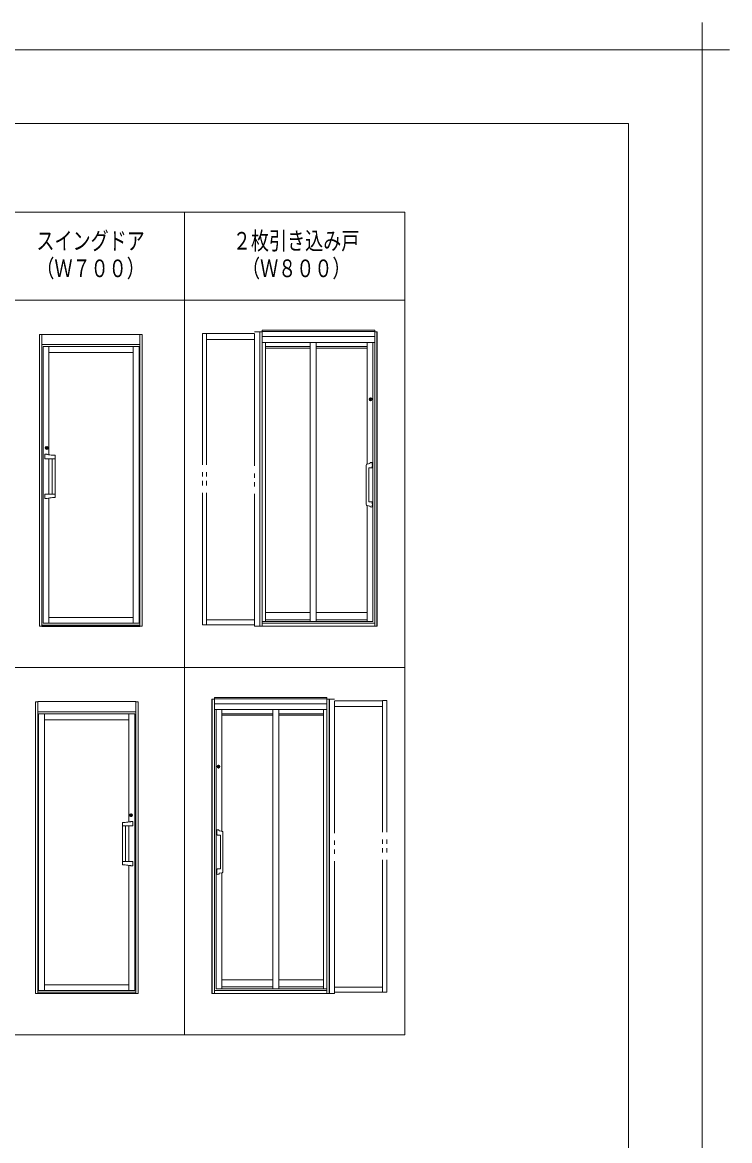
# Model space of a CAD drawing. Units: millimetres on the paper. Extents: x -305 to 305, y -152 to 152.
# Drawn here: x 26.5 to 122.7, y 0 to 152.3 of the extents above; entities that cross this region are included whole.
import ezdxf
from ezdxf.enums import TextEntityAlignment as Align

# ---------------------------------------------------------------- set-up
doc = ezdxf.new("R2010")
doc.units = ezdxf.units.MM
doc.linetypes.add('LONG_DOUBLE_CHAIN', pattern=[21.8, 18, -1, 0.6, -0.6, 0.6, -1])
for name, color, linetype, lineweight in [('0-2_VIEW0002', 5, 'Continuous', 9), ('0-3_1図面枠', 7, 'Continuous', 9), ('0-4_図面枠', 3, 'Continuous', 9), ('0-5_DEFPOINTS', 7, 'Continuous', 9)]:
    doc.layers.add(name, color=color, linetype=linetype, lineweight=lineweight)
doc.styles.add('ＭＳ ゴシック', font='')
doc.styles.get('ＭＳ ゴシック').set_extended_font_data('MS Gothic')

# ---------------------------------------------------------------- blocks, each defined once
blk = doc.blocks.new('グループ-6')
at = {"layer": '0-3_1図面枠'}
for p, q in [((4200, 2895), (4200, 3045)), ((4275, 2970), (4125, 2970))]:
    blk.add_line(p, q, dxfattribs=at)

msp = doc.modelspace()

# ---------------------------------------------------------------- linework, layer by layer
at = {"layer": '0-2_VIEW0002', "color": 7}
for p, q in [((48.502, 126.428), (48.502, 14.428)), ((-49.498, 114.428), (78.502, 114.428)), ((30.63, 87.55), (30.681, 87.55)), ((-49.498, 64.428), (78.502, 64.428)), ((40.373, 37.55), (40.322, 37.55)), ((-49.498, 14.428), (78.502, 14.428))]:
    msp.add_line(p, q, dxfattribs=at)
at = {"layer": '0-2_VIEW0002'}
for p, q in [((29.102, 109.733), (28.802, 109.733)), ((28.802, 70.053), (28.802, 109.733)), ((42.442, 109.773), (29.102, 109.773)), ((29.102, 70.023), (29.102, 109.773)), ((42.442, 70.023), (42.442, 109.773)), ((42.742, 109.733), (42.442, 109.733)), ((42.742, 70.053), (42.742, 109.733)), ((58.762, 70.053), (58.762, 110.113)), ((59.092, 110.113), (58.762, 110.113)), ((58.792, 70.053), (58.792, 110.113)), ((59.092, 70.053), (59.092, 110.353)), ((74.412, 110.353), (59.092, 110.353)), ((74.412, 110.153), (59.092, 110.153)), ((74.412, 70.053), (74.412, 110.353)), ((74.412, 110.113), (74.742, 110.113)), ((74.712, 70.053), (74.712, 110.113)), ((74.742, 70.053), (74.742, 110.113)), ((42.442, 108.373), (29.102, 108.373)), ((29.262, 108.113), (42.342, 108.113)), ((29.262, 108.113), (29.262, 70.433)), ((30.062, 93.383), (30.062, 108.113)), ((41.542, 108.113), (41.542, 70.433)), ((42.342, 108.113), (42.342, 70.433)), ((74.412, 109.483), (59.092, 109.483)), ((74.414, 108.683), (59.094, 108.683)), ((59.572, 70.687), (59.572, 108.683)), ((65.642, 108.113), (59.572, 108.113)), ((65.642, 70.687), (65.642, 108.683)), ((66.442, 70.687), (66.442, 108.683)), ((73.392, 108.113), (66.442, 108.113)), ((73.392, 92.115), (73.392, 108.689)), ((74.152, 70.687), (74.152, 108.683)), ((41.542, 107.313), (30.062, 107.313)), ((65.642, 107.917), (59.572, 107.917)), ((73.392, 107.917), (66.442, 107.917)), ((29.696, 94.483), (29.696, 94.142)), ((29.828, 94.482), (29.828, 94.142)), ((29.492, 92.854), (29.492, 93.41)), ((29.792, 93.448), (29.532, 93.448)), ((29.792, 93.448), (29.827, 93.426)), ((30.702, 93.315), (30.64, 93.315)), ((30.932, 93.26), (30.932, 92.854)), ((30.926, 92.848), (29.498, 92.848)), ((30.062, 88.018), (30.062, 92.848)), ((30.492, 92.848), (30.492, 88.018)), ((30.912, 92.848), (30.912, 88.018)), ((73.256, 91.855), (73.256, 86.73)), ((73.382, 92.113), (73.768, 92.183)), ((73.926, 91.593), (73.596, 91.593)), ((73.596, 91.593), (73.596, 86.993)), ((29.492, 88.012), (29.492, 87.458)), ((30.926, 88.018), (29.497, 88.018)), ((29.792, 87.418), (29.532, 87.418)), ((29.792, 87.418), (29.827, 87.439)), ((30.062, 70.433), (30.062, 87.482)), ((30.932, 87.603), (30.932, 88.012)), ((73.926, 86.993), (73.596, 86.993)), ((73.382, 86.472), (73.768, 86.402)), ((73.392, 70.687), (73.392, 86.47)), ((65.642, 71.887), (59.572, 71.887)), ((73.392, 71.887), (66.442, 71.887)), ((28.802, 70.053), (42.742, 70.053)), ((29.102, 70.195), (42.442, 70.195)), ((29.262, 70.433), (42.342, 70.433)), ((30.062, 71.233), (41.542, 71.233)), ((74.742, 70.053), (58.762, 70.053)), ((74.152, 70.687), (59.092, 70.687)), ((74.412, 70.453), (59.092, 70.453)), ((59.572, 70.927), (65.642, 70.927)), ((66.442, 70.927), (73.392, 70.927)), ((29.102, 70.023), (42.442, 70.023)), ((28.261, 59.733), (28.561, 59.733)), ((28.261, 20.053), (28.261, 59.733)), ((28.561, 59.773), (41.901, 59.773)), ((28.561, 20.023), (28.561, 59.773)), ((41.901, 20.023), (41.901, 59.773)), ((41.901, 59.733), (42.201, 59.733)), ((42.201, 20.053), (42.201, 59.733)), ((52.261, 20.053), (52.261, 60.113)), ((52.591, 60.113), (52.261, 60.113)), ((52.291, 20.053), (52.291, 60.113)), ((52.591, 20.053), (52.591, 60.353)), ((52.591, 60.353), (67.911, 60.353)), ((52.591, 60.153), (67.911, 60.153)), ((52.591, 59.483), (67.911, 59.483)), ((67.911, 20.053), (67.911, 60.353)), ((67.911, 60.113), (68.241, 60.113)), ((68.211, 20.053), (68.211, 60.113)), ((68.241, 20.053), (68.241, 60.113)), ((28.561, 58.373), (41.901, 58.373)), ((41.741, 58.113), (28.661, 58.113)), ((28.661, 58.113), (28.661, 20.433)), ((29.461, 58.113), (29.461, 20.433)), ((40.941, 43.383), (40.941, 58.113)), ((41.741, 58.113), (41.741, 20.433)), ((52.589, 58.683), (67.909, 58.683)), ((52.851, 20.687), (52.851, 58.683)), ((53.611, 42.115), (53.611, 58.689)), ((53.611, 58.113), (60.561, 58.113)), ((53.611, 57.917), (60.561, 57.917)), ((60.561, 20.687), (60.561, 58.683)), ((61.361, 20.687), (61.361, 58.683)), ((61.361, 58.113), (67.431, 58.113)), ((61.361, 57.917), (67.431, 57.917)), ((67.431, 20.687), (67.431, 58.683)), ((29.461, 57.313), (40.941, 57.313)), ((41.175, 44.482), (41.175, 44.142)), ((41.308, 44.483), (41.308, 44.142)), ((40.071, 43.26), (40.071, 42.854)), ((40.077, 42.848), (41.505, 42.848)), ((40.091, 42.848), (40.091, 38.018)), ((40.301, 43.315), (40.363, 43.315)), ((40.511, 42.848), (40.511, 38.018)), ((40.941, 38.018), (40.941, 42.848)), ((41.211, 43.448), (41.176, 43.426)), ((41.211, 43.448), (41.471, 43.448)), ((41.511, 42.854), (41.511, 43.41)), ((53.077, 41.593), (53.407, 41.593)), ((53.621, 42.113), (53.235, 42.183)), ((53.407, 41.593), (53.407, 36.993)), ((53.747, 41.855), (53.747, 36.73)), ((40.071, 37.603), (40.071, 38.012)), ((40.077, 38.018), (41.506, 38.018)), ((40.941, 20.433), (40.941, 37.482)), ((41.211, 37.418), (41.176, 37.439)), ((41.211, 37.418), (41.471, 37.418)), ((41.511, 38.012), (41.511, 37.458)), ((53.077, 36.993), (53.407, 36.993)), ((53.621, 36.472), (53.235, 36.402)), ((53.611, 20.687), (53.611, 36.47)), ((53.611, 21.887), (60.561, 21.887)), ((61.361, 21.887), (67.431, 21.887)), ((42.201, 20.053), (28.261, 20.053)), ((41.901, 20.195), (28.561, 20.195)), ((41.901, 20.023), (28.561, 20.023)), ((41.741, 20.433), (28.661, 20.433)), ((40.941, 21.233), (29.461, 21.233)), ((52.261, 20.053), (68.241, 20.053)), ((52.591, 20.453), (67.911, 20.453)), ((52.851, 20.687), (67.911, 20.687)), ((60.561, 20.927), (53.611, 20.927)), ((67.431, 20.927), (61.361, 20.927))]:
    msp.add_line(p, q, dxfattribs=at)
at = {"layer": '0-2_VIEW0002', "linetype": 'LONG_DOUBLE_CHAIN'}
for p, q in [((50.952, 70.213), (50.952, 109.913)), ((51.512, 109.913), (50.952, 109.913)), ((51.512, 70.213), (51.512, 109.913)), ((51.512, 109.873), (58.052, 109.873)), ((58.052, 70.053), (58.052, 110.113)), ((58.762, 110.113), (58.052, 110.113)), ((51.512, 109.093), (58.052, 109.093)), ((58.052, 70.213), (50.952, 70.213)), ((58.052, 70.913), (51.512, 70.913)), ((58.762, 70.053), (58.052, 70.053)), ((68.241, 60.113), (68.951, 60.113)), ((68.951, 20.053), (68.951, 60.113)), ((75.491, 59.873), (68.951, 59.873)), ((75.491, 20.213), (75.491, 59.913)), ((75.491, 59.913), (76.051, 59.913)), ((76.051, 20.213), (76.051, 59.913)), ((75.491, 59.093), (68.951, 59.093)), ((68.241, 20.053), (68.951, 20.053)), ((68.951, 20.913), (75.491, 20.913)), ((68.951, 20.213), (76.051, 20.213))]:
    msp.add_line(p, q, dxfattribs=at)
at = {"layer": '0-2_VIEW0002', "color": 7}
msp.add_lwpolyline([(-49.498, 126.428), (78.502, 126.428), (78.502, 14.428)], dxfattribs=at)
at = {"layer": '0-2_VIEW0002'}
for points in [[(73.814, 100.756), (73.815, 100.836), (73.815, 100.869), (73.815, 100.901), (73.815, 100.934), (73.815, 100.956), (73.815, 100.977), (73.815, 101.021), (73.814, 101.065), (73.814, 101.109)], [(73.889, 101.109), (73.889, 101.029), (73.888, 100.996), (73.888, 100.964), (73.888, 100.931), (73.888, 100.909), (73.888, 100.888), (73.888, 100.844), (73.889, 100.8), (73.889, 100.756)], [(29.492, 93.407), (29.503, 93.436), (29.532, 93.448)], [(29.492, 87.458), (29.503, 87.429), (29.532, 87.418)], [(53.114, 51.109), (53.115, 51.029), (53.115, 50.996), (53.115, 50.964), (53.115, 50.931), (53.115, 50.909), (53.115, 50.888), (53.115, 50.844), (53.114, 50.8), (53.114, 50.756)], [(53.189, 50.756), (53.188, 50.836), (53.188, 50.869), (53.188, 50.901), (53.188, 50.934), (53.188, 50.956), (53.188, 50.977), (53.188, 51.021), (53.189, 51.065), (53.189, 51.109)], [(41.511, 43.407), (41.5, 43.436), (41.471, 43.448)], [(41.511, 37.458), (41.5, 37.429), (41.471, 37.418)]]:
    msp.add_lwpolyline(points, dxfattribs=at)
for centre in [(73.852, 100.933), (29.762, 94.313), (53.151, 50.933), (41.241, 44.313)]:
    msp.add_circle(centre, 0.2, dxfattribs=at)
for centre, radius, start, end in [((73.823, 101.065), 0.0642, 82.24377, 104.66629), ((73.824, 100.807), 0.0719, 256.55354, 276.5364), ((73.834, 101.109), 0.02, 95.81823, 179.83744), ((73.834, 100.756), 0.02, 180.16256, 264.18177), ((73.879, 101.058), 0.0719, 76.55354, 96.53641), ((73.869, 101.109), 0.02, 0.16256, 84.18177), ((73.869, 100.756), 0.02, 275.81823, 359.83744), ((73.88, 100.8), 0.0642, 262.24377, 284.66629), ((29.724, 94.377), 0.125, 96.09293, 131.88276), ((29.716, 94.482), 0.02, 105.31237, 179.86718), ((29.796, 94.37), 0.133, 49.18887, 82.83544), ((29.808, 94.482), 0.02, 0.13282, 74.68763), ((29.727, 94.255), 0.133, 229.18887, 262.83544), ((29.716, 94.143), 0.02, 180.13282, 254.68763), ((29.8, 94.248), 0.125, 276.09293, 311.88276), ((29.808, 94.143), 0.02, 285.31237, 359.86718), ((31.219, 100.657), 7.366, 259.07478, 264.87008), ((30.634, 93.766), 0.452, 260.67355, 270.7798), ((30.707, 91.593), 1.721, 84.36866, 90.15844), ((30.88, 93.255), 0.0516, 6.0119, 95.16925), ((29.498, 92.854), 0.006, 180, 270), ((30.926, 92.854), 0.006, 270, 0), ((74.111, 91.855), 0.855, 166.34724, 180), ((73.319, 92.047), 0.04, 121.01643, 166.34723), ((73.427, 91.867), 0.25, 100.34664, 121.01643), ((75.756, 91.963), 2, 171.77083, 173.65671), ((73.856, 92.237), 0.08, 114.4011, 171.77083), ((73.926, 92.083), 0.25, 65.5989, 114.4011), ((73.926, 91.843), 0.25, 270, 294.4011), ((73.996, 92.237), 0.08, 8.22917, 65.5989), ((73.996, 91.688), 0.08, 294.4011, 351.77083), ((72.096, 91.963), 2, 351.77083, 8.22917), ((29.498, 88.012), 0.006, 90, 180), ((31.219, 80.208), 7.366, 95.12992, 100.92522), ((30.634, 87.099), 0.452, 90.48742, 99.32645), ((30.707, 89.272), 1.721, 269.14106, 275.63134), ((30.88, 87.61), 0.0516, 264.83075, 353.9881), ((30.926, 88.012), 0.006, 0, 90), ((73.926, 86.743), 0.25, 65.5989, 90), ((73.996, 86.897), 0.08, 8.22917, 65.5989), ((72.096, 86.623), 2, 351.77083, 8.22917), ((74.111, 86.73), 0.855, 180, 193.65276), ((73.319, 86.538), 0.04, 193.65277, 238.98357), ((73.427, 86.718), 0.25, 238.98357, 259.65336), ((75.756, 86.623), 2, 186.34329, 188.22917), ((73.856, 86.348), 0.08, 188.22917, 245.5989), ((73.926, 86.503), 0.25, 245.5989, 294.4011), ((73.996, 86.348), 0.08, 294.4011, 351.77083), ((53.124, 51.058), 0.0719, 83.46359, 103.44646), ((53.123, 50.8), 0.0642, 255.33371, 277.75623), ((53.134, 51.109), 0.02, 95.81823, 179.83744), ((53.134, 50.756), 0.02, 180.16256, 264.18177), ((53.18, 51.065), 0.0642, 75.33371, 97.75623), ((53.169, 51.109), 0.02, 0.16256, 84.18177), ((53.169, 50.756), 0.02, 275.81823, 359.83744), ((53.179, 50.807), 0.0719, 263.4636, 283.44646), ((41.203, 44.248), 0.125, 228.11724, 263.90707), ((41.207, 44.37), 0.133, 97.16456, 130.81113), ((41.195, 44.482), 0.02, 105.31237, 179.86718), ((41.279, 44.377), 0.125, 48.11724, 83.90707), ((41.287, 44.482), 0.02, 0.13282, 74.68763), ((41.276, 44.255), 0.133, 277.16456, 310.81113), ((40.077, 42.854), 0.006, 180, 270), ((40.123, 43.255), 0.0516, 84.83075, 173.9881), ((40.296, 41.593), 1.721, 89.84156, 95.63134), ((40.369, 43.766), 0.452, 269.2202, 279.32645), ((39.784, 50.657), 7.366, 275.12992, 280.92522), ((41.195, 44.143), 0.02, 180.13282, 254.68763), ((41.287, 44.143), 0.02, 285.31237, 359.86718), ((41.505, 42.854), 0.006, 270, 0), ((54.907, 41.963), 2, 171.77083, 188.22917), ((53.007, 42.237), 0.08, 114.4011, 171.77083), ((53.007, 41.688), 0.08, 188.22917, 245.5989), ((53.077, 42.083), 0.25, 65.5989, 114.4011), ((53.077, 41.843), 0.25, 245.5989, 270), ((53.147, 42.237), 0.08, 8.22917, 65.5989), ((51.247, 41.963), 2, 6.34329, 8.22917), ((53.576, 41.867), 0.25, 58.98357, 79.65336), ((53.684, 42.047), 0.04, 13.65277, 58.98357), ((52.892, 41.855), 0.855, 0, 13.65276), ((40.077, 38.012), 0.006, 90, 180), ((40.123, 37.61), 0.0516, 186.0119, 275.16925), ((40.296, 39.272), 1.721, 264.36866, 270.85894), ((40.369, 37.099), 0.452, 80.67355, 89.51258), ((39.784, 30.208), 7.366, 79.07478, 84.87008), ((41.505, 38.012), 0.006, 0, 90), ((54.907, 36.623), 2, 171.77083, 188.22917), ((53.007, 36.897), 0.08, 114.4011, 171.77083), ((53.077, 36.743), 0.25, 90, 114.4011), ((52.892, 36.73), 0.855, 346.34724, 0), ((53.007, 36.348), 0.08, 188.22917, 245.5989), ((53.077, 36.503), 0.25, 245.5989, 294.4011), ((53.147, 36.348), 0.08, 294.4011, 351.77083), ((51.247, 36.623), 2, 351.77083, 353.65671), ((53.576, 36.718), 0.25, 280.34664, 301.01643), ((53.684, 36.538), 0.04, 301.01643, 346.34723)]:
    msp.add_arc(centre, radius, start, end, dxfattribs=at)
at = {"layer": '0-4_図面枠'}
msp.add_lwpolyline([(-291.017, -138.498), (108.983, -138.498), (108.983, 138.502), (-291.017, 138.502)], close=True, dxfattribs=at)
at = {"layer": '0-5_DEFPOINTS'}
for p, q in [((118.983, 148.502), (-301.017, 148.502)), ((118.983, -148.498), (118.983, 148.502))]:
    msp.add_line(p, q, dxfattribs=at)

# ---------------------------------------------------------------- block references
at = {"layer": '0-3_1図面枠', "xscale": 0.05, "yscale": 0.05}
msp.add_blockref('グループ-6', (-91.017, 0.002), dxfattribs=at)
msp.add_blockref('グループ-6', (-91.017, 0.002), dxfattribs=at)

# ---------------------------------------------------------------- texts
at = {"layer": '0-2_VIEW0002', "color": 7, "style": 'ＭＳ ゴシック', "width": 0.75}
for s, p in [('スイングドア', (28.358, 120.588)), ('２枚引き込み戸', (55.108, 120.588)), ('（Ｗ７００）', (28.358, 116.842)), ('（Ｗ８００）', (56.358, 116.842))]:
    msp.add_text(s, height=2.405, dxfattribs=at).set_placement(p, align=Align.BOTTOM_LEFT)

doc.saveas('drawing.dxf')
